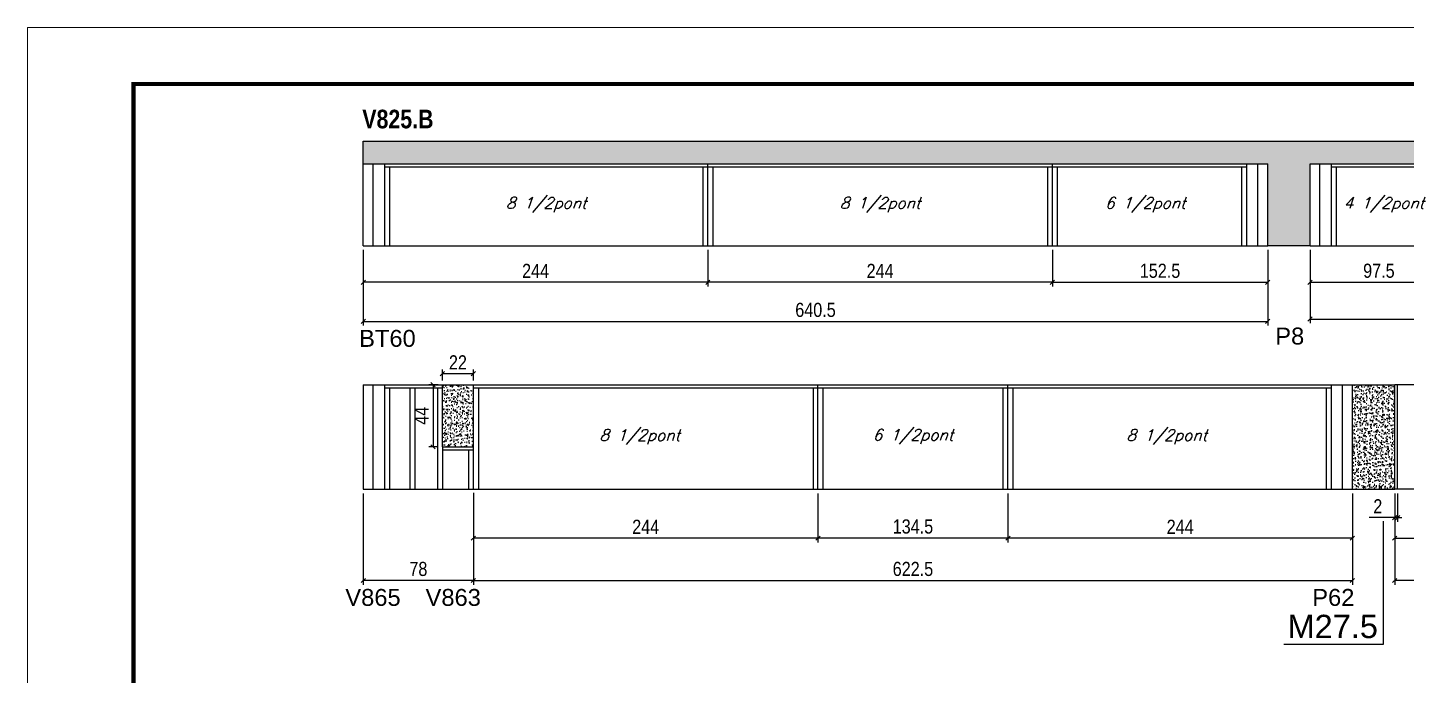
# Model space of a CAD drawing. Extents: x 3309 to 9590, y -2522 to 14608.
# Drawn here: x 8078 to 9054, y 9554 to 10014 of the extents above; entities that cross this region are included whole.
import ezdxf

# ---------------------------------------------------------------- set-up
doc = ezdxf.new("R2010")
doc.units = 0
doc.linetypes.add('DASHED', pattern=[0.75, 0.5, -0.25])
for name, color, linetype in [('5', 5, 'Continuous'), ('COTA', 241, 'Continuous'), ('NOMENCLATURA', 7, 'Continuous'), ('Painéis', 200, 'Continuous'), ('SARR_2.2x7', 40, 'Continuous'), ('SARR_3.5x7', 81, 'Continuous'), ('texto', 7, 'Continuous')]:
    doc.layers.add(name, color=color, linetype=linetype)
doc.layers.add('Folhas', color=255, linetype='Continuous', lineweight=9)
doc.layers.add('SARRAFO DE PRESSAO', color=251, linetype='DASHED', lineweight=9)
doc.styles.add('COTA TECNICA', font='techl___.ttf', dxfattribs={"height": 10})
doc.styles.add('Romans', font='romans.shx')
doc.styles.get("Standard").update_dxf_attribs({"font": 'arial.ttf'})
doc.styles.add('TECNICA', font='techb___.ttf', dxfattribs={"height": 10})
doc.dimstyles.new('PAINEL', dxfattribs={"dimtxt": 10, "dimasz": 3, "dimexe": 3, "dimexo": 3, "dimgap": 3, "dimtad": 1, "dimdec": 1, "dimzin": 12, "dimdsep": 46, "dimtxsty": 'COTA TECNICA', "dimblk1": 'OBLIQUE', "dimblk2": 'OBLIQUE', "dimsah": 1, "dimcen": 0.9, "dimclrd": 4, "dimclre": 4, "dimclrt": 240, "dimadec": 1, "dimazin": 3, "dimtfac": 1, "dimtdec": 1, "dimtmove": 0, "dimatfit": 3, "dimfxl": 1, "dimtolj": 1, "dimtzin": 12, "dimarcsym": 0})

# ---------------------------------------------------------------- blocks, each defined once
blk = doc.blocks.new('9999999999')
at = {"layer": 'Folhas'}
blk.add_lwpolyline([(98138.98, 34190.21), (99623.98, 34190.21), (99623.98, 35240.21), (98138.98, 35240.21)], close=True, dxfattribs=at)
at = {"layer": 'Folhas', "color": 30, "const_width": 3}
blk.add_lwpolyline([(98213.98, 34230.21), (99583.98, 34230.21), (99583.98, 35200.21), (98213.98, 35200.21)], close=True, dxfattribs=at)
blk = doc.blocks.new('_Oblique')
at = {"color": 0, "linetype": 'ByBlock', "lineweight": -2}
blk.add_line((-0.5, -0.5), (0.5, 0.5), dxfattribs=at)
blk = doc.blocks.new('*D2009')
at = {"layer": 'COTA', "color": 4, "linetype": 'ByBlock', "lineweight": -2, "transparency": 16777216}
for p, q in [((8986.14, 9855.95), (8986.14, 9830.03)), ((9083.64, 9855.95), (9083.64, 9830.03)), ((8986.14, 9833.03), (9083.64, 9833.03))]:
    blk.add_line(p, q, dxfattribs=at)
at = {"layer": 'Defpoints', "color": 0, "linetype": 'ByBlock', "transparency": 16777216}
for p in [(8986.14, 9858.95), (9083.64, 9858.95), (9083.64, 9833.03)]:
    blk.add_point(p, dxfattribs=at)
at = {"layer": 'COTA', "color": 4, "linetype": 'ByBlock', "lineweight": -2, "transparency": 16777216, "xscale": 3, "yscale": 3, "zscale": 3, "rotation": 180}
blk.add_blockref('_Oblique', (8986.14, 9833.03), dxfattribs=at)
at = {"layer": 'COTA', "color": 4, "linetype": 'ByBlock', "lineweight": -2, "transparency": 16777216, "xscale": 3, "yscale": 3, "zscale": 3}
blk.add_blockref('_Oblique', (9083.64, 9833.03), dxfattribs=at)
at = {"layer": 'COTA', "color": 240, "linetype": 'ByBlock', "transparency": 16777216, "insert": (9034.89, 9841.17), "char_height": 10, "attachment_point": 5, "style": 'COTA TECNICA'}
blk.add_mtext('\\A1;97.5', dxfattribs=at)
blk = doc.blocks.new('*D2014')
at = {"layer": 'COTA', "color": 4, "linetype": 'ByBlock', "lineweight": -2, "transparency": 16777216}
for p, q in [((8986.14, 9855.95), (8986.14, 9803.97)), ((9327.64, 9855.95), (9327.64, 9803.97)), ((8986.14, 9806.97), (9327.64, 9806.97))]:
    blk.add_line(p, q, dxfattribs=at)
at = {"layer": 'Defpoints', "color": 0, "linetype": 'ByBlock', "transparency": 16777216}
for p in [(8986.14, 9858.95), (9327.64, 9858.95), (9327.64, 9806.97)]:
    blk.add_point(p, dxfattribs=at)
at = {"layer": 'COTA', "color": 4, "linetype": 'ByBlock', "lineweight": -2, "transparency": 16777216, "xscale": 3, "yscale": 3, "zscale": 3, "rotation": 180}
blk.add_blockref('_Oblique', (8986.14, 9806.97), dxfattribs=at)
at = {"layer": 'COTA', "color": 4, "linetype": 'ByBlock', "lineweight": -2, "transparency": 16777216, "xscale": 3, "yscale": 3, "zscale": 3}
blk.add_blockref('_Oblique', (9327.64, 9806.97), dxfattribs=at)
at = {"layer": 'COTA', "color": 240, "linetype": 'ByBlock', "transparency": 16777216, "insert": (9156.89, 9815.19), "char_height": 10, "attachment_point": 5, "style": 'COTA TECNICA'}
blk.add_mtext('\\A1;341.5', dxfattribs=at)
blk = doc.blocks.new('*D2011')
at = {"layer": 'COTA', "color": 4, "linetype": 'ByBlock', "lineweight": -2, "transparency": 16777216}
for p, q in [((8803.64, 9855.95), (8803.64, 9830.03)), ((8956.14, 9855.95), (8956.14, 9830.03)), ((8803.64, 9833.03), (8956.14, 9833.03))]:
    blk.add_line(p, q, dxfattribs=at)
at = {"layer": 'Defpoints', "color": 0, "linetype": 'ByBlock', "transparency": 16777216}
for p in [(8803.64, 9858.95), (8956.14, 9858.95), (8956.14, 9833.03)]:
    blk.add_point(p, dxfattribs=at)
at = {"layer": 'COTA', "color": 4, "linetype": 'ByBlock', "lineweight": -2, "transparency": 16777216, "xscale": 3, "yscale": 3, "zscale": 3, "rotation": 180}
blk.add_blockref('_Oblique', (8803.64, 9833.03), dxfattribs=at)
at = {"layer": 'COTA', "color": 4, "linetype": 'ByBlock', "lineweight": -2, "transparency": 16777216, "xscale": 3, "yscale": 3, "zscale": 3}
blk.add_blockref('_Oblique', (8956.14, 9833.03), dxfattribs=at)
at = {"layer": 'COTA', "color": 240, "linetype": 'ByBlock', "transparency": 16777216, "insert": (8879.89, 9841.14), "char_height": 10, "attachment_point": 5, "style": 'COTA TECNICA'}
blk.add_mtext('\\A1;152.5', dxfattribs=at)
blk = doc.blocks.new('*D2015')
at = {"layer": 'COTA', "color": 4, "linetype": 'ByBlock', "lineweight": -2, "transparency": 16777216}
for p, q in [((8315.64, 9855.95), (8315.64, 9802.32)), ((8956.14, 9855.95), (8956.14, 9802.32)), ((8315.64, 9805.32), (8956.14, 9805.32))]:
    blk.add_line(p, q, dxfattribs=at)
at = {"layer": 'Defpoints', "color": 0, "linetype": 'ByBlock', "transparency": 16777216}
for p in [(8315.64, 9858.95), (8956.14, 9858.95), (8956.14, 9805.32)]:
    blk.add_point(p, dxfattribs=at)
at = {"layer": 'COTA', "color": 4, "linetype": 'ByBlock', "lineweight": -2, "transparency": 16777216, "xscale": 3, "yscale": 3, "zscale": 3, "rotation": 180}
blk.add_blockref('_Oblique', (8315.64, 9805.32), dxfattribs=at)
at = {"layer": 'COTA', "color": 4, "linetype": 'ByBlock', "lineweight": -2, "transparency": 16777216, "xscale": 3, "yscale": 3, "zscale": 3}
blk.add_blockref('_Oblique', (8956.14, 9805.32), dxfattribs=at)
at = {"layer": 'COTA', "color": 240, "linetype": 'ByBlock', "transparency": 16777216, "insert": (8635.89, 9813.43), "char_height": 10, "attachment_point": 5, "style": 'COTA TECNICA'}
blk.add_mtext('\\A1;640.5', dxfattribs=at)
blk = doc.blocks.new('*D2012')
at = {"layer": 'COTA', "color": 4, "lineweight": -2, "transparency": 16777216}
for p, q in [((8559.64, 9855.95), (8559.64, 9830.03)), ((8803.64, 9855.95), (8803.64, 9830.03)), ((8803.64, 9833.03), (8559.64, 9833.03))]:
    blk.add_line(p, q, dxfattribs=at)
at = {"layer": 'Defpoints', "color": 0, "transparency": 16777216}
for p in [(8559.64, 9858.95, 0), (8803.64, 9858.95, 0), (8559.64, 9833.03)]:
    blk.add_point(p, dxfattribs=at)
at = {"layer": 'COTA', "color": 4, "lineweight": -2, "transparency": 16777216, "xscale": 3, "yscale": 3, "zscale": 3, "rotation": 180}
blk.add_blockref('_Oblique', (8559.64, 9833.03), dxfattribs=at)
at = {"layer": 'COTA', "color": 4, "lineweight": -2, "transparency": 16777216, "xscale": 3, "yscale": 3, "zscale": 3}
blk.add_blockref('_Oblique', (8803.64, 9833.03), dxfattribs=at)
at = {"layer": 'COTA', "color": 240, "transparency": 16777216, "insert": (8681.64, 9841.11), "char_height": 10, "attachment_point": 5, "style": 'COTA TECNICA'}
blk.add_mtext('\\A1;244', dxfattribs=at)
blk = doc.blocks.new('*D2017')
at = {"layer": 'COTA', "color": 4, "lineweight": -2, "transparency": 16777216}
for p, q in [((8315.64, 9855.95), (8315.64, 9830.03)), ((8559.64, 9855.95), (8559.64, 9830.03)), ((8559.64, 9833.03), (8315.64, 9833.03))]:
    blk.add_line(p, q, dxfattribs=at)
at = {"layer": 'Defpoints', "color": 0, "transparency": 16777216}
for p in [(8315.64, 9858.95, 0), (8559.64, 9858.95, 0), (8315.64, 9833.03)]:
    blk.add_point(p, dxfattribs=at)
at = {"layer": 'COTA', "color": 4, "lineweight": -2, "transparency": 16777216, "xscale": 3, "yscale": 3, "zscale": 3, "rotation": 180}
blk.add_blockref('_Oblique', (8315.64, 9833.03), dxfattribs=at)
at = {"layer": 'COTA', "color": 4, "lineweight": -2, "transparency": 16777216, "xscale": 3, "yscale": 3, "zscale": 3}
blk.add_blockref('_Oblique', (8559.64, 9833.03), dxfattribs=at)
at = {"layer": 'COTA', "color": 240, "transparency": 16777216, "insert": (8437.64, 9841.11), "char_height": 10, "attachment_point": 5, "style": 'COTA TECNICA'}
blk.add_mtext('\\A1;244', dxfattribs=at)
blk = doc.blocks.new('*D2020')
at = {"layer": 'COTA', "color": 4, "lineweight": -2, "transparency": 16777216}
for p, q in [((8393.64, 9683.48), (8393.64, 9648.73)), ((8637.64, 9683.48), (8637.64, 9648.73)), ((8637.64, 9651.73), (8393.64, 9651.73))]:
    blk.add_line(p, q, dxfattribs=at)
at = {"layer": 'Defpoints', "color": 0, "transparency": 16777216}
for p in [(8393.64, 9686.48), (8637.64, 9686.48), (8393.64, 9651.73)]:
    blk.add_point(p, dxfattribs=at)
at = {"layer": 'COTA', "color": 4, "lineweight": -2, "transparency": 16777216, "xscale": 3, "yscale": 3, "zscale": 3, "rotation": 180}
blk.add_blockref('_Oblique', (8393.64, 9651.73), dxfattribs=at)
at = {"layer": 'COTA', "color": 4, "lineweight": -2, "transparency": 16777216, "xscale": 3, "yscale": 3, "zscale": 3}
blk.add_blockref('_Oblique', (8637.64, 9651.73), dxfattribs=at)
at = {"layer": 'COTA', "color": 240, "transparency": 16777216, "insert": (8515.64, 9659.8), "char_height": 10, "attachment_point": 5, "style": 'COTA TECNICA'}
blk.add_mtext('\\A1;244', dxfattribs=at)
blk = doc.blocks.new('*D2019')
at = {"layer": 'COTA', "color": 4, "lineweight": -2, "transparency": 16777216}
for p, q in [((8315.64, 9683.48), (8315.64, 9618.76)), ((8393.64, 9683.48), (8393.64, 9618.76)), ((8393.64, 9621.76), (8315.64, 9621.76))]:
    blk.add_line(p, q, dxfattribs=at)
at = {"layer": 'Defpoints', "color": 0, "transparency": 16777216}
for p in [(8315.64, 9686.48), (8393.64, 9686.48), (8315.64, 9621.76)]:
    blk.add_point(p, dxfattribs=at)
at = {"layer": 'COTA', "color": 4, "lineweight": -2, "transparency": 16777216, "xscale": 3, "yscale": 3, "zscale": 3, "rotation": 180}
blk.add_blockref('_Oblique', (8315.64, 9621.76), dxfattribs=at)
at = {"layer": 'COTA', "color": 4, "lineweight": -2, "transparency": 16777216, "xscale": 3, "yscale": 3, "zscale": 3}
blk.add_blockref('_Oblique', (8393.64, 9621.76), dxfattribs=at)
at = {"layer": 'COTA', "color": 240, "transparency": 16777216, "insert": (8354.64, 9629.86), "char_height": 10, "attachment_point": 5, "style": 'COTA TECNICA'}
blk.add_mtext('\\A1;78', dxfattribs=at)
blk = doc.blocks.new('*D2021')
at = {"layer": 'COTA', "color": 4, "lineweight": -2, "transparency": 16777216}
for p, q in [((8772.14, 9683.48), (8772.14, 9648.73)), ((9016.14, 9683.48), (9016.14, 9648.73)), ((9016.14, 9651.73), (8772.14, 9651.73))]:
    blk.add_line(p, q, dxfattribs=at)
at = {"layer": 'Defpoints', "color": 0, "transparency": 16777216}
for p in [(8772.14, 9686.48), (9016.14, 9686.48), (8772.14, 9651.73)]:
    blk.add_point(p, dxfattribs=at)
at = {"layer": 'COTA', "color": 4, "lineweight": -2, "transparency": 16777216, "xscale": 3, "yscale": 3, "zscale": 3, "rotation": 180}
blk.add_blockref('_Oblique', (8772.14, 9651.73), dxfattribs=at)
at = {"layer": 'COTA', "color": 4, "lineweight": -2, "transparency": 16777216, "xscale": 3, "yscale": 3, "zscale": 3}
blk.add_blockref('_Oblique', (9016.14, 9651.73), dxfattribs=at)
at = {"layer": 'COTA', "color": 240, "transparency": 16777216, "insert": (8894.14, 9659.8), "char_height": 10, "attachment_point": 5, "style": 'COTA TECNICA'}
blk.add_mtext('\\A1;244', dxfattribs=at)
blk = doc.blocks.new('*D2022')
at = {"layer": 'COTA', "color": 4, "lineweight": -2, "transparency": 16777216}
for p, q in [((8637.64, 9683.48), (8637.64, 9648.73)), ((8772.14, 9683.48), (8772.14, 9648.73)), ((8772.14, 9651.73), (8637.64, 9651.73))]:
    blk.add_line(p, q, dxfattribs=at)
at = {"layer": 'Defpoints', "color": 0, "transparency": 16777216}
for p in [(8637.64, 9686.48), (8772.14, 9686.48), (8637.64, 9651.73)]:
    blk.add_point(p, dxfattribs=at)
at = {"layer": 'COTA', "color": 4, "lineweight": -2, "transparency": 16777216, "xscale": 3, "yscale": 3, "zscale": 3, "rotation": 180}
blk.add_blockref('_Oblique', (8637.64, 9651.73), dxfattribs=at)
at = {"layer": 'COTA', "color": 4, "lineweight": -2, "transparency": 16777216, "xscale": 3, "yscale": 3, "zscale": 3}
blk.add_blockref('_Oblique', (8772.14, 9651.73), dxfattribs=at)
at = {"layer": 'COTA', "color": 240, "transparency": 16777216, "insert": (8704.89, 9659.95), "char_height": 10, "attachment_point": 5, "style": 'COTA TECNICA'}
blk.add_mtext('\\A1;134.5', dxfattribs=at)
blk = doc.blocks.new('*D2023')
at = {"layer": 'COTA', "color": 4, "lineweight": -2, "transparency": 16777216}
for p, q in [((8371.64, 9763.48), (8371.64, 9771.31)), ((8371.64, 9768.31), (8393.64, 9768.31)), ((8393.64, 9763.48), (8393.64, 9771.31))]:
    blk.add_line(p, q, dxfattribs=at)
at = {"layer": 'Defpoints', "color": 0, "transparency": 16777216}
for p in [(8393.64, 9768.31), (8371.64, 9760.48), (8393.64, 9760.48)]:
    blk.add_point(p, dxfattribs=at)
at = {"layer": 'COTA', "color": 4, "lineweight": -2, "transparency": 16777216, "xscale": 3, "yscale": 3, "zscale": 3, "rotation": 180}
blk.add_blockref('_Oblique', (8371.64, 9768.31), dxfattribs=at)
at = {"layer": 'COTA', "color": 4, "lineweight": -2, "transparency": 16777216, "xscale": 3, "yscale": 3, "zscale": 3}
blk.add_blockref('_Oblique', (8393.64, 9768.31), dxfattribs=at)
at = {"layer": 'COTA', "color": 240, "transparency": 16777216, "insert": (8382.64, 9776.31), "char_height": 10, "attachment_point": 5, "style": 'COTA TECNICA'}
blk.add_mtext('\\A1;22', dxfattribs=at)
blk = doc.blocks.new('*D2024')
at = {"layer": 'COTA', "color": 4, "lineweight": -2, "transparency": 16777216}
for p, q in [((8368.64, 9760.48), (8362.01, 9760.48)), ((8365.01, 9760.48), (8365.01, 9716.48)), ((8368.64, 9716.48), (8362.01, 9716.48))]:
    blk.add_line(p, q, dxfattribs=at)
at = {"layer": 'Defpoints', "color": 0, "transparency": 16777216}
for p in [(8371.64, 9760.48), (8365.01, 9716.48), (8371.64, 9716.48)]:
    blk.add_point(p, dxfattribs=at)
at = {"layer": 'COTA', "color": 4, "lineweight": -2, "transparency": 16777216, "xscale": 3, "yscale": 3, "zscale": 3}
for p, rotation in [((8365.01, 9760.48), 90), ((8365.01, 9716.48), 270)]:
    blk.add_blockref('_Oblique', p, dxfattribs=dict(at, rotation=rotation))
at = {"layer": 'COTA', "color": 240, "transparency": 16777216, "insert": (8356.93, 9738.48), "char_height": 10, "attachment_point": 5, "rotation": 90, "style": 'COTA TECNICA'}
blk.add_mtext('\\A1;44', dxfattribs=at)
blk = doc.blocks.new('*D2025')
at = {"layer": 'COTA', "color": 4, "lineweight": -2, "transparency": 16777216}
for p, q in [((9046.14, 9683.48), (9046.14, 9618.76)), ((9246.14, 9683.48), (9246.14, 9618.76)), ((9246.14, 9621.76), (9046.14, 9621.76))]:
    blk.add_line(p, q, dxfattribs=at)
at = {"layer": 'Defpoints', "color": 0, "transparency": 16777216}
for p in [(9046.14, 9686.48), (9246.14, 9686.48), (9046.14, 9621.76)]:
    blk.add_point(p, dxfattribs=at)
at = {"layer": 'COTA', "color": 4, "lineweight": -2, "transparency": 16777216, "xscale": 3, "yscale": 3, "zscale": 3, "rotation": 180}
blk.add_blockref('_Oblique', (9046.14, 9621.76), dxfattribs=at)
at = {"layer": 'COTA', "color": 4, "lineweight": -2, "transparency": 16777216, "xscale": 3, "yscale": 3, "zscale": 3}
blk.add_blockref('_Oblique', (9246.14, 9621.76), dxfattribs=at)
at = {"layer": 'COTA', "color": 240, "transparency": 16777216, "insert": (9146.14, 9629.87), "char_height": 10, "attachment_point": 5, "style": 'COTA TECNICA'}
blk.add_mtext('\\A1;200', dxfattribs=at)
blk = doc.blocks.new('*D2026')
at = {"layer": 'COTA', "color": 4, "lineweight": -2, "transparency": 16777216}
for p, q in [((8393.64, 9683.9), (8393.64, 9618.76)), ((9016.14, 9683.48), (9016.14, 9618.76)), ((8393.64, 9621.76), (9016.14, 9621.76))]:
    blk.add_line(p, q, dxfattribs=at)
at = {"layer": 'Defpoints', "color": 0, "transparency": 16777216}
for p in [(8393.64, 9686.9), (9016.14, 9686.48), (9016.14, 9621.76)]:
    blk.add_point(p, dxfattribs=at)
at = {"layer": 'COTA', "color": 4, "lineweight": -2, "transparency": 16777216, "xscale": 3, "yscale": 3, "zscale": 3, "rotation": 180}
blk.add_blockref('_Oblique', (8393.64, 9621.76), dxfattribs=at)
at = {"layer": 'COTA', "color": 4, "lineweight": -2, "transparency": 16777216, "xscale": 3, "yscale": 3, "zscale": 3}
blk.add_blockref('_Oblique', (9016.14, 9621.76), dxfattribs=at)
at = {"layer": 'COTA', "color": 240, "transparency": 16777216, "insert": (8704.89, 9629.87), "char_height": 10, "attachment_point": 5, "style": 'COTA TECNICA'}
blk.add_mtext('\\A1;622.5', dxfattribs=at)
blk = doc.blocks.new('*D2027')
at = {"layer": 'COTA', "color": 4, "lineweight": -2, "transparency": 16777216}
for p, q in [((9046.14, 9683.48), (9046.14, 9648.73)), ((9170.14, 9683.48), (9170.14, 9648.73)), ((9046.14, 9651.73), (9170.14, 9651.73))]:
    blk.add_line(p, q, dxfattribs=at)
at = {"layer": 'Defpoints', "color": 0, "transparency": 16777216}
for p in [(9046.14, 9686.48), (9170.14, 9686.48), (9170.14, 9651.73)]:
    blk.add_point(p, dxfattribs=at)
at = {"layer": 'COTA', "color": 4, "lineweight": -2, "transparency": 16777216, "xscale": 3, "yscale": 3, "zscale": 3, "rotation": 180}
blk.add_blockref('_Oblique', (9046.14, 9651.73), dxfattribs=at)
at = {"layer": 'COTA', "color": 4, "lineweight": -2, "transparency": 16777216, "xscale": 3, "yscale": 3, "zscale": 3}
blk.add_blockref('_Oblique', (9170.14, 9651.73), dxfattribs=at)
at = {"layer": 'COTA', "color": 240, "transparency": 16777216, "insert": (9108.14, 9659.8), "char_height": 10, "attachment_point": 5, "style": 'COTA TECNICA'}
blk.add_mtext('\\A1;124', dxfattribs=at)
blk = doc.blocks.new('*D2029')
at = {"layer": 'COTA', "color": 4, "lineweight": -2, "transparency": 16777216}
for p, q in [((9046.14, 9683.48), (9046.14, 9663.32)), ((9048.14, 9683.48), (9048.14, 9663.32)), ((9046.14, 9666.32), (9028.03, 9666.32)), ((9048.14, 9666.32), (9046.14, 9666.32)), ((9048.14, 9666.32), (9051.14, 9666.32))]:
    blk.add_line(p, q, dxfattribs=at)
at = {"layer": 'Defpoints', "color": 0, "transparency": 16777216}
for p in [(9046.14, 9686.48), (9048.14, 9686.48), (9046.14, 9666.32)]:
    blk.add_point(p, dxfattribs=at)
at = {"layer": 'COTA', "color": 4, "lineweight": -2, "transparency": 16777216, "xscale": 3, "yscale": 3, "zscale": 3}
blk.add_blockref('_Oblique', (9046.14, 9666.32), dxfattribs=at)
at = {"layer": 'COTA', "color": 4, "lineweight": -2, "transparency": 16777216, "xscale": 3, "yscale": 3, "zscale": 3, "rotation": 180}
blk.add_blockref('_Oblique', (9048.14, 9666.32), dxfattribs=at)
at = {"layer": 'COTA', "color": 240, "transparency": 16777216, "insert": (9034.09, 9674.32), "char_height": 10, "attachment_point": 5, "style": 'COTA TECNICA'}
blk.add_mtext('\\A1;2', dxfattribs=at)

msp = doc.modelspace()

# ---------------------------------------------------------------- hatches: boundary and pattern name
at = {"layer": 'COTA'}
h = msp.add_hatch(dxfattribs=at)
h.set_pattern_fill('AR-CONC', color=256, scale=0.03)
h.set_pattern_definition([(50, (0, 13.979), (5.46554, -0.4781726), [0.5715, -6.2865]), (355, (0, 13.979), (-1.0573026, 5.7317054), [0.4572, -5.0292175]), (100.451445, (0.4555, 13.939), (4.4082374, 5.2535326), [0.4857003, -5.3427073]), (46.1842, (0, 15.503), (8.1323712, -1.26127), [0.85725, -9.42975]), (96.63556, (0.678, 15.398), (7.122124, 7.4227837), [0.7285507, -8.014068]), (351.18415, (0, 15.503), (7.122124, 7.4227837), [0.685799, -7.543792]), (21, (0.762, 15.122), (4.5484317, -3.067956), [0.5715, -6.2865]), (326, (0.762, 15.122), (1.8540609, 5.525639), [0.4572, -5.0292]), (71.451445, (1.141, 14.8664), (6.4024926, 2.457683), [0.4857003, -5.3426981]), (37.5, (0, 13.979), (0.0926581, 2.53665117), [0, -4.96824, 0, -5.1054, 0, -5.04825]), (7.5, (0, 13.979), (2.0045899, 3.00541724), [0, -2.91084, 0, -4.85394, 0, -1.92405]), (327.5, (-1.6993, 13.979), (4.06771786, -0.17186232), [0, -1.905, 0, -5.9436, 0, -7.8867]), (317.5, (-2.4613, 13.979), (4.4438754, 0.7627947), [0, -2.4765, 0, -3.94716, 0, -5.6007])])
h.paths.add_polyline_path([(8956.14, 9858.95), (8986.14, 9858.95), (8986.14, 9916.95), (9327.64, 9916.95), (9327.64, 9932.95), (8315.64, 9932.95), (8315.64, 9916.95), (8956.14, 9916.95)])
h = msp.add_hatch(dxfattribs=at)
h.set_pattern_fill('AR-CONC', color=256, scale=0.03)
h.set_pattern_definition([(50, (4468.022, -150.296), (5.46554, -0.4781726), [0.5715, -6.2865]), (355, (4468.022, -150.296), (-1.0573026, 5.7317054), [0.4572, -5.0292175]), (100.451445, (4468.4773, -150.336), (4.4082374, 5.2535326), [0.4857003, -5.3427073]), (46.1842, (4468.022, -148.772), (8.1323712, -1.26127), [0.85725, -9.42975]), (96.63556, (4468.6995, -148.877), (7.122124, 7.422784), [0.728551, -8.014068]), (351.18415, (4468.022, -148.772), (7.122124, 7.422784), [0.685799, -7.543792]), (21, (4468.784, -149.153), (4.5484317, -3.067956), [0.5715, -6.2865]), (326, (4468.784, -149.153), (1.8540609, 5.525639), [0.4572, -5.0292]), (71.451445, (4469.163, -149.4087), (6.4024926, 2.457683), [0.4857003, -5.342698]), (37.5, (4468.0218, -150.296), (0.0926581, 2.53665117), [0, -4.96824, 0, -5.1054, 0, -5.04825]), (7.5, (4468.0218, -150.296), (2.0045899, 3.00541724), [0, -2.91084, 0, -4.85394, 0, -1.92405]), (327.5, (4466.3225, -150.296), (4.06771786, -0.17186232), [0, -1.905, 0, -5.9436, 0, -7.8867]), (317.5, (4465.5605, -150.296), (4.4438754, 0.7627947), [0, -2.4765, 0, -3.94716, 0, -5.6007])])
h.paths.add_polyline_path([(8371.64, 9716.48), (8393.64, 9716.48), (8393.64, 9760.48), (8371.64, 9760.48)])
h = msp.add_hatch(dxfattribs=at)
h.set_pattern_fill('AR-CONC', color=256, scale=0.03)
h.set_pattern_definition([(50, (0, 45.0436), (5.46554, -0.4781726), [0.5715, -6.2865]), (355, (0, 45.0436), (-1.0573026, 5.7317054), [0.4572, -5.0292175]), (100.451445, (0.4555, 45.0037), (4.4082374, 5.2535326), [0.4857003, -5.3427073]), (46.1842, (0, 46.5676), (8.1323712, -1.26127), [0.85725, -9.42975]), (96.63556, (0.678, 46.4625), (7.122124, 7.4227837), [0.7285507, -8.014068]), (351.18415, (0, 46.5676), (7.122124, 7.422784), [0.685799, -7.543792]), (21, (0.762, 46.1866), (4.5484317, -3.067956), [0.5715, -6.2865]), (326, (0.762, 46.1866), (1.8540609, 5.525639), [0.4572, -5.0292]), (71.451445, (1.141, 45.931), (6.4024926, 2.457683), [0.4857003, -5.3426981]), (37.5, (0, 45.0436), (0.0926581, 2.53665117), [0, -4.96824, 0, -5.1054, 0, -5.04825]), (7.5, (0, 45.0436), (2.0045899, 3.00541724), [0, -2.91084, 0, -4.85394, 0, -1.92405]), (327.5, (-1.6993, 45.0436), (4.06771786, -0.17186232), [0, -1.905, 0, -5.9436, 0, -7.8867]), (317.5, (-2.4613, 45.0436), (4.4438754, 0.7627947), [0, -2.4765, 0, -3.94716, 0, -5.6007])])
h.paths.add_polyline_path([(9046.14, 9760.48), (9016.14, 9760.48), (9016.14, 9686.48), (9046.14, 9686.48)])

# ---------------------------------------------------------------- linework, layer by layer
for p, q in [((8315.64, 9916.95), (8315.64, 9932.95)), ((8315.64, 9932.95), (9327.64, 9932.95)), ((8986.14, 9858.95), (8956.14, 9858.95)), ((8371.64, 9760.48), (8393.64, 9760.48)), ((9016.14, 9760.48), (9046.14, 9760.48)), ((8371.64, 9716.48), (8371.64, 9686.48)), ((9016.14, 9686.48), (9046.14, 9686.48))]:
    msp.add_line(p, q, dxfattribs=at)
at = {"layer": 'NOMENCLATURA', "linetype": 'Continuous'}
for p, q in [((9038.23, 9576.73), (9038.23, 9663.81)), ((8967.61, 9576.73), (9038.23, 9576.73))]:
    msp.add_line(p, q, dxfattribs=at)
at = {"layer": 'Painéis', "linetype": 'ByBlock'}
for p, q in [((8315.64, 9916.95), (8956.14, 9916.95)), ((8315.64, 9858.95), (8315.64, 9916.95)), ((8559.64, 9858.95), (8559.64, 9916.95)), ((8803.64, 9858.95), (8803.64, 9916.95)), ((8956.14, 9858.95), (8956.14, 9916.95)), ((8986.14, 9916.95), (9327.64, 9916.95)), ((8986.14, 9858.95), (8986.14, 9916.95)), ((8315.64, 9858.95), (8956.14, 9858.95)), ((8986.14, 9858.95), (9327.64, 9858.95)), ((8315.64, 9760.48), (8371.64, 9760.48)), ((8315.64, 9760.48), (8315.64, 9686.48)), ((8371.64, 9716.48), (8371.64, 9760.48)), ((8393.64, 9760.48), (9016.14, 9760.48)), ((8393.64, 9686.48), (8393.64, 9760.48)), ((8637.64, 9686.48), (8637.64, 9760.48)), ((8772.14, 9686.48), (8772.14, 9760.48)), ((9016.14, 9686.48), (9016.14, 9760.48)), ((9246.14, 9760.48), (9046.14, 9760.48)), ((9046.14, 9686.48), (9046.14, 9760.48)), ((9048.14, 9686.48), (9048.14, 9760.48)), ((8371.64, 9716.48), (8393.64, 9716.48)), ((8315.64, 9686.48), (9016.14, 9686.48)), ((9246.14, 9686.48), (9046.14, 9686.48))]:
    msp.add_line(p, q, dxfattribs=at)
at = {"layer": 'SARR_2.2x7', "linetype": 'Continuous'}
for p, q in [((8322.64, 9858.95), (8322.64, 9916.95)), ((8330.64, 9914.75), (8559.64, 9914.75)), ((8559.64, 9914.75), (8803.64, 9914.75)), ((8803.64, 9914.75), (8941.14, 9914.75)), ((8949.14, 9858.95), (8949.14, 9916.95)), ((8993.14, 9858.95), (8993.14, 9916.95)), ((9001.14, 9914.75), (9083.64, 9914.75)), ((8322.64, 9686.48), (8322.64, 9760.48)), ((8330.64, 9758.28), (8371.64, 9758.28)), ((8393.64, 9758.28), (8637.64, 9758.28)), ((8637.64, 9758.28), (8772.14, 9758.28)), ((8772.14, 9758.28), (9001.14, 9758.28)), ((9009.14, 9686.48), (9009.14, 9760.48)), ((8371.64, 9714.28), (8393.64, 9714.28))]:
    msp.add_line(p, q, dxfattribs=at)
at = {"layer": 'SARR_3.5x7'}
for p, q in [((8330.64, 9916.95), (8330.64, 9858.95)), ((8334.14, 9914.75), (8334.14, 9858.95)), ((8556.14, 9914.75), (8556.14, 9858.95)), ((8563.14, 9914.75), (8563.14, 9858.95)), ((8800.14, 9914.75), (8800.14, 9858.95)), ((8807.14, 9914.75), (8807.14, 9858.95)), ((8937.64, 9914.75), (8937.64, 9858.95)), ((8941.14, 9916.95), (8941.14, 9858.95)), ((9001.14, 9916.95), (9001.14, 9858.95)), ((9004.64, 9914.75), (9004.64, 9858.95)), ((8330.64, 9760.48), (8330.64, 9686.48)), ((8334.14, 9758.28), (8334.14, 9686.48)), ((8348.55, 9758.28), (8348.55, 9686.48)), ((8352.05, 9758.28), (8352.05, 9686.48)), ((8368.14, 9758.28), (8368.14, 9686.48)), ((8397.14, 9758.28), (8397.14, 9686.48)), ((8634.14, 9758.28), (8634.14, 9686.48)), ((8641.14, 9758.28), (8641.14, 9686.48)), ((8768.64, 9758.28), (8768.64, 9686.48)), ((8775.64, 9758.28), (8775.64, 9686.48)), ((8997.64, 9758.28), (8997.64, 9686.48)), ((9001.14, 9760.48), (9001.14, 9686.48)), ((8390.14, 9714.28), (8390.14, 9686.48))]:
    msp.add_line(p, q, dxfattribs=at)

# ---------------------------------------------------------------- block references
at = {"layer": 'SARRAFO DE PRESSAO', "color": 6, "linetype": 'ByBlock'}
msp.add_blockref('9999999999', (-90061.11, -25226.65), dxfattribs=at)

# ---------------------------------------------------------------- texts
at = {"layer": '5', "linetype": 'Continuous'}
for s, rotation, p in [('BT60', 359.99996, (8312.7, 9787.31)), ('P8', 0.00004, (8961.5, 9788.96)), ('V865', 359.99996, (8302.93, 9603.75)), ('V863', 359.99996, (8359.75, 9603.75)), ('P62', 359.99996, (8987.7, 9603.75))]:
    msp.add_text(s, height=12, rotation=rotation, dxfattribs=at).set_placement(p)
at = {"layer": 'NOMENCLATURA', "style": 'TECNICA'}
msp.add_text('V825.B', height=13.2, dxfattribs=at).set_placement((8314.92, 9942.14))
at = {"layer": 'NOMENCLATURA', "linetype": 'Continuous'}
msp.add_text('M27.5', height=16.5, dxfattribs=at).set_placement((8970.17, 9580.93))
at = {"layer": 'texto', "color": 2, "char_height": 8, "attachment_point": 5, "style": 'Romans'}
for s, insert in [('{\\Q19;\\C256;8 1/2pont}', (8445.14, 9887.95)), ('{\\Q19;\\C256;8 1/2pont}', (8681.64, 9887.95)), ('{\\Q19;\\C256;6 1/2pont}', (8869.39, 9887.95)), ('{\\Q19;\\C256;4 1/2pont}', (9038.39, 9887.95)), ('{\\Q19;\\C256;8 1/2pont}', (8511.37, 9723.48)), ('{\\Q19;\\C256;6 1/2pont}', (8704.89, 9723.62)), ('{\\Q19;\\C256;8 1/2pont}', (8884.64, 9723.48))]:
    msp.add_mtext(s, dxfattribs=dict(at, insert=insert))

# ---------------------------------------------------------------- dimensions: what is measured, and where the dimension line sits
at = {"layer": 'COTA', "linetype": 'ByBlock'}
for base, p1, p2, picture, middle in [((8956.14, 9805.32), (8315.64, 9858.95), (8956.14, 9858.95), '*D2015', (8635.89, 9813.43)), ((9083.64, 9833.03), (8986.14, 9858.95), (9083.64, 9858.95), '*D2009', (9034.89, 9841.17)), ((9327.64, 9806.97), (8986.14, 9858.95), (9327.64, 9858.95), '*D2014', (9156.89, 9815.19))]:
    dim = msp.add_linear_dim(base=base, p1=p1, p2=p2, dimstyle='PAINEL', dxfattribs=at)
    dim.commit()
    dim.dimension.update_dxf_attribs({"geometry": picture, "text_midpoint": middle})
at = {"layer": 'COTA'}
for base, p1, p2, angle, picture, middle in [((8315.64, 9833.03, 0), (8559.64, 9858.95), (8315.64, 9858.95), 180, '*D2017', (8437.64, 9841.11, 0)), ((8559.64, 9833.03, 0), (8803.64, 9858.95), (8559.64, 9858.95), 180, '*D2012', (8681.64, 9841.11, 0)), ((8393.64, 9768.31), (8371.64, 9760.48), (8393.64, 9760.48), 180, '*D2023', (8382.64, 9776.31)), ((8365.01, 9716.48), (8371.64, 9760.48), (8371.64, 9716.48), 90, '*D2024', (8356.93, 9738.48)), ((8315.64, 9621.76), (8393.64, 9686.48), (8315.64, 9686.48), 180, '*D2019', (8354.64, 9629.86)), ((8393.64, 9651.73), (8637.64, 9686.48), (8393.64, 9686.48), 180, '*D2020', (8515.64, 9659.8)), ((8772.14, 9651.73), (9016.14, 9686.48), (8772.14, 9686.48), 180, '*D2021', (8894.14, 9659.8))]:
    dim = msp.add_linear_dim(base=base, p1=p1, p2=p2, angle=angle, dimstyle='PAINEL', dxfattribs=at)
    dim.commit()
    dim.dimension.update_dxf_attribs({"geometry": picture, "text_midpoint": middle})
at = {"layer": 'COTA', "linetype": 'ByBlock'}
dim = msp.add_linear_dim(base=(8956.14, 9833.03), p1=(8803.64, 9858.95), p2=(8956.14, 9858.95), dimstyle='PAINEL', override={"dimtmove": 1}, dxfattribs=at)
dim.commit()
dim.dimension.update_dxf_attribs({"geometry": '*D2011', "text_midpoint": (8879.89, 9841.14)})
at = {"layer": 'COTA'}
for base, p1, p2, picture, middle in [((9016.14, 9621.76), (8393.64, 9686.9), (9016.14, 9686.48), '*D2026', (8704.89, 9629.87)), ((9046.14, 9666.32), (9048.14, 9686.48), (9046.14, 9686.48), '*D2029', (9034.09, 9674.32)), ((9046.14, 9621.76), (9246.14, 9686.48), (9046.14, 9686.48), '*D2025', (9146.14, 9629.87)), ((9170.14, 9651.73), (9046.14, 9686.48), (9170.14, 9686.48), '*D2027', (9108.14, 9659.8))]:
    dim = msp.add_linear_dim(base=base, p1=p1, p2=p2, dimstyle='PAINEL', dxfattribs=at)
    dim.commit()
    dim.dimension.update_dxf_attribs({"geometry": picture, "text_midpoint": middle})
dim = msp.add_linear_dim(base=(8637.64, 9651.73), p1=(8772.14, 9686.48), p2=(8637.64, 9686.48), angle=180, dimstyle='PAINEL', override={"dimtmove": 1}, dxfattribs=at)
dim.commit()
dim.dimension.update_dxf_attribs({"geometry": '*D2022', "text_midpoint": (8704.89, 9659.95)})

doc.saveas('drawing.dxf')
